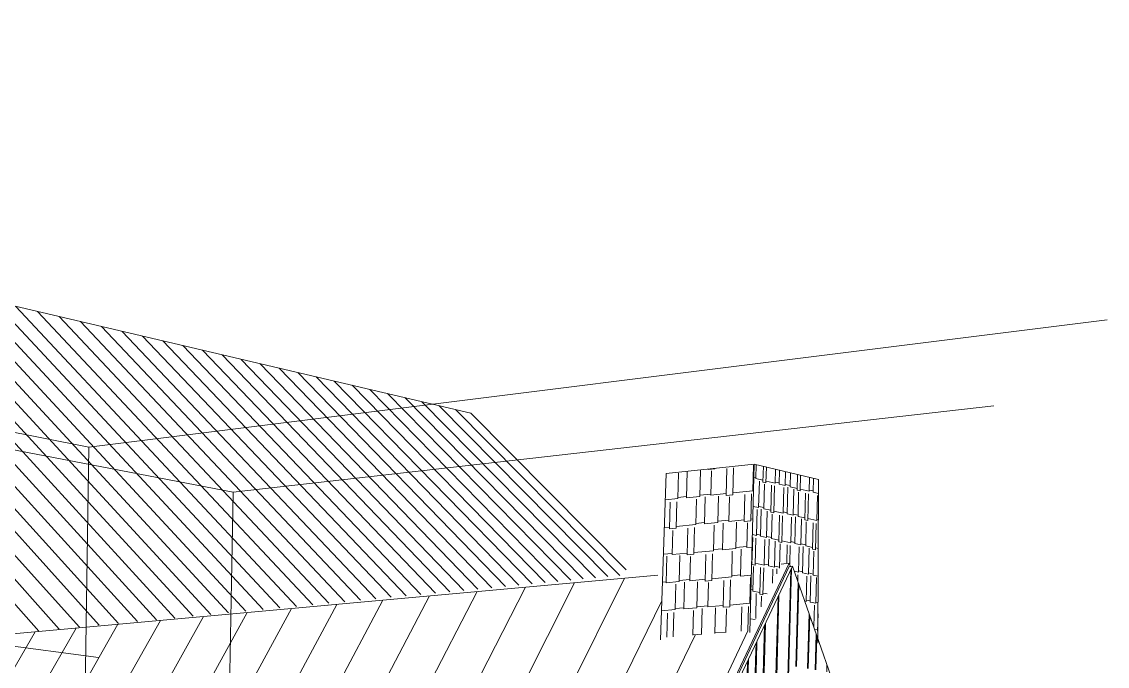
# Model space of a CAD drawing. Header units: inches. Extents: x 5690 to 5695, y -585 to 907.
# Drawn here: x 5694.5512 to 5694.8523, y 382.1624 to 382.3412 of the extents above; entities that cross this region are included whole.
import ezdxf

# ---------------------------------------------------------------- set-up
doc = ezdxf.new("R2010")
doc.units = ezdxf.units.IN
doc.header["$MEASUREMENT"] = 0
for name, color, linetype, lineweight in [('A-ROOF', 132, 'Continuous', 13), ('A-ROOF-1', 132, 'Continuous', 9), ('A-ROOF-PATT-1', 132, 'Continuous', 9), ('A-WALL', 113, 'Continuous', 13), ('A-WALL-1', 113, 'Continuous', 9), ('A-WALL-PATT-1', 111, 'Continuous', 9), ('G-ANNO-SYMB-1', 111, 'Continuous', 9), ('I-WALL', 2, 'Continuous', 13), ('I-WALL-1', 2, 'Continuous', 9)]:
    doc.layers.add(name, color=color, linetype=linetype, lineweight=lineweight)

# ---------------------------------------------------------------- blocks, each defined once
blk = doc.blocks.new('FP_127-3D View 1 Copy 1 Copy 1 Copy 1')
at = {"layer": 'A-WALL-PATT-1'}
for p, q in [((-8118.30069, 382.21444), (-8118.30059, 382.21834)), ((-8118.29872, 382.21349), (-8118.2986, 382.21787)), ((-8118.29787, 382.21329), (-8118.29775, 382.21766)), ((-8118.29532, 382.21318), (-8118.29522, 382.21705)), ((-8118.2942, 382.21291), (-8118.29409, 382.21679)), ((-8118.30121, 382.21489), (-8118.30069, 382.21476)), ((-8118.30069, 382.21444), (-8118.29871, 382.21397)), ((-8118.29991, 382.20641), (-8118.29971, 382.21372)), ((-8118.29786, 382.21377), (-8118.29532, 382.21318)), ((-8118.29252, 382.21252), (-8118.29242, 382.21638)), ((-8118.29113, 382.21219), (-8118.29103, 382.21605)), ((-8118.28921, 382.21126), (-8118.28909, 382.21558)), ((-8118.28838, 382.21106), (-8118.28826, 382.21539)), ((-8118.28589, 382.21096), (-8118.28579, 382.21479)), ((-8118.2848, 382.21071), (-8118.28469, 382.21453)), ((-8118.29872, 382.21349), (-8118.29787, 382.21329)), ((-8118.29849, 382.20609), (-8118.29831, 382.2129)), ((-8118.29653, 382.20516), (-8118.29633, 382.2126)), ((-8118.29568, 382.20498), (-8118.29548, 382.2124)), ((-8118.29531, 382.2135), (-8118.29419, 382.21324)), ((-8118.2942, 382.21291), (-8118.29252, 382.21252)), ((-8118.29315, 382.20489), (-8118.29296, 382.21197)), ((-8118.29251, 382.21284), (-8118.29112, 382.21252)), ((-8118.29204, 382.20465), (-8118.29184, 382.21204)), ((-8118.29113, 382.21219), (-8118.28919, 382.21174)), ((-8118.29037, 382.20427), (-8118.29017, 382.21149)), ((-8118.28921, 382.21126), (-8118.28838, 382.21106)), ((-8118.28899, 382.20396), (-8118.28881, 382.21068)), ((-8118.28837, 382.21154), (-8118.28589, 382.21096)), ((-8118.28588, 382.21128), (-8118.28479, 382.21103)), ((-8118.2848, 382.21071), (-8118.28328, 382.21035)), ((-8118.28708, 382.20305), (-8118.28687, 382.21039)), ((-8118.28626, 382.20287), (-8118.28605, 382.2102)), ((-8118.28379, 382.20279), (-8118.28359, 382.20978)), ((-8118.30143, 382.20675), (-8118.29991, 382.20641)), ((-8118.30054, 382.19871), (-8118.30035, 382.20586)), ((-8118.2999, 382.20673), (-8118.29848, 382.20642)), ((-8118.29941, 382.19847), (-8118.29921, 382.20593)), ((-8118.29849, 382.20609), (-8118.29651, 382.20565)), ((-8118.29771, 382.19811), (-8118.29751, 382.20538)), ((-8118.29653, 382.20516), (-8118.29568, 382.20498)), ((-8118.29567, 382.20546), (-8118.29315, 382.20489)), ((-8118.29314, 382.20522), (-8118.29203, 382.20497)), ((-8118.29204, 382.20465), (-8118.29037, 382.20427)), ((-8118.29036, 382.20459), (-8118.28898, 382.20428)), ((-8118.2963, 382.19781), (-8118.29612, 382.20459)), ((-8118.29435, 382.1969), (-8118.29415, 382.20431)), ((-8118.29351, 382.19673), (-8118.29331, 382.20412)), ((-8118.291, 382.19667), (-8118.29081, 382.20372)), ((-8118.28989, 382.19644), (-8118.28969, 382.2038)), ((-8118.28899, 382.20396), (-8118.28706, 382.20353)), ((-8118.28824, 382.19608), (-8118.28804, 382.20327)), ((-8118.28708, 382.20305), (-8118.28626, 382.20287)), ((-8118.28686, 382.19579), (-8118.28668, 382.20248)), ((-8118.28624, 382.20335), (-8118.28379, 382.20279)), ((-8118.28496, 382.1949), (-8118.28476, 382.20221)), ((-8118.28415, 382.19473), (-8118.28394, 382.20203)), ((-8118.28378, 382.20311), (-8118.28331, 382.20301)), ((-8118.30164, 382.19895), (-8118.30054, 382.19871)), ((-8118.30053, 382.19904), (-8118.2994, 382.19879)), ((-8118.30176, 382.19064), (-8118.30156, 382.19811)), ((-8118.30091, 382.19047), (-8118.30071, 382.19793)), ((-8118.29941, 382.19847), (-8118.29771, 382.19811)), ((-8118.29834, 382.19044), (-8118.29815, 382.19755)), ((-8118.2977, 382.19843), (-8118.29629, 382.19813)), ((-8118.29721, 382.19021), (-8118.29701, 382.19763)), ((-8118.2963, 382.19781), (-8118.29434, 382.19739)), ((-8118.29553, 382.18987), (-8118.29533, 382.19711)), ((-8118.29435, 382.1969), (-8118.29351, 382.19673)), ((-8118.29413, 382.18958), (-8118.29395, 382.19633)), ((-8118.2935, 382.19721), (-8118.291, 382.19667)), ((-8118.29213, 382.19091), (-8118.29199, 382.19608)), ((-8118.2913, 382.19076), (-8118.29116, 382.1959)), ((-8118.29099, 382.19699), (-8118.28988, 382.19676)), ((-8118.28989, 382.19644), (-8118.28824, 382.19608)), ((-8118.28823, 382.1964), (-8118.28686, 382.19611)), ((-8118.28776, 382.18829), (-8118.28756, 382.19562)), ((-8118.28686, 382.19579), (-8118.28495, 382.19538)), ((-8118.28886, 382.18851), (-8118.28867, 382.19553)), ((-8118.28612, 382.18795), (-8118.28592, 382.19511)), ((-8118.28496, 382.1949), (-8118.28415, 382.19473)), ((-8118.28475, 382.18768), (-8118.28457, 382.19434)), ((-8118.28413, 382.19521), (-8118.28334, 382.19504)), ((-8118.30184, 382.19115), (-8118.30175, 382.19113)), ((-8118.30176, 382.19064), (-8118.30091, 382.19047)), ((-8118.30153, 382.18326), (-8118.30135, 382.19007)), ((-8118.30089, 382.19096), (-8118.29834, 382.19044)), ((-8118.29955, 382.18239), (-8118.29935, 382.18983)), ((-8118.29871, 382.18223), (-8118.29851, 382.18966)), ((-8118.29833, 382.19076), (-8118.29721, 382.19053)), ((-8118.29721, 382.19021), (-8118.29553, 382.18987)), ((-8118.29552, 382.19019), (-8118.29412, 382.1899)), ((-8118.29607, 382.18549), (-8118.29597, 382.18931)), ((-8118.29487, 382.188), (-8118.29484, 382.1894)), ((-8118.28998, 382.18874), (-8118.28886, 382.18851)), ((-8118.28906, 382.18613), (-8118.28902, 382.18774)), ((-8118.28885, 382.18883), (-8118.28775, 382.18861)), ((-8118.28776, 382.18829), (-8118.28612, 382.18795)), ((-8118.28674, 382.18041), (-8118.28655, 382.1874)), ((-8118.28611, 382.18827), (-8118.28475, 382.18799)), ((-8118.28565, 382.1802), (-8118.28544, 382.1875)), ((-8118.28475, 382.18768), (-8118.28337, 382.1874)), ((-8118.28401, 382.17988), (-8118.28382, 382.18701)), ((-8118.30204, 382.18369), (-8118.30152, 382.18359)), ((-8118.30153, 382.18326), (-8118.29954, 382.18288)), ((-8118.30073, 382.17569), (-8118.30055, 382.18258)), ((-8118.29955, 382.18239), (-8118.29871, 382.18223)), ((-8118.29922, 382.17886), (-8118.29914, 382.18183)), ((-8118.29869, 382.18271), (-8118.2975, 382.18248)), ((-8118.28673, 382.18073), (-8118.28564, 382.18052)), ((-8118.28708, 382.18048), (-8118.28674, 382.18041)), ((-8118.28565, 382.1802), (-8118.28401, 382.17988)), ((-8118.2846, 382.1734), (-8118.28444, 382.17933)), ((-8118.28401, 382.1802), (-8118.2834, 382.18008)), ((-8118.30226, 382.17558), (-8118.3009, 382.17533)), ((-8118.28355, 382.17217), (-8118.28342, 382.17691)), ((-8118.28434, 382.17263), (-8118.28354, 382.17248)), ((-8118.28355, 382.17217), (-8118.28343, 382.17215))]:
    blk.add_line(p, q, dxfattribs=at)
blk = doc.blocks.new('FP_128-3D View 1 Copy 1 Copy 1 Copy 1')
at = {"layer": 'A-WALL-PATT-1'}
for p, q in [((-8118.31625, 382.20952), (-8118.31607, 382.21678)), ((-8118.31394, 382.21701), (-8118.3121, 382.2172)), ((-8118.31394, 382.21701), (-8118.31393, 382.21709)), ((-8118.3121, 382.2172), (-8118.3121, 382.21728)), ((-8118.30894, 382.20979), (-8118.30874, 382.21724)), ((-8118.3071, 382.20998), (-8118.3069, 382.21744)), ((-8118.30153, 382.21104), (-8118.30134, 382.2182)), ((-8118.32231, 382.20889), (-8118.32213, 382.21596)), ((-8118.31989, 382.20914), (-8118.31971, 382.21646)), ((-8118.31321, 382.20983), (-8118.31303, 382.21662)), ((-8118.30709, 382.21046), (-8118.30153, 382.21104)), ((-8118.30153, 382.21136), (-8118.3013, 382.21139)), ((-8118.32578, 382.20853), (-8118.32231, 382.20889)), ((-8118.32463, 382.20049), (-8118.32444, 382.20787)), ((-8118.32282, 382.20067), (-8118.32263, 382.20805)), ((-8118.3223, 382.20921), (-8118.31989, 382.20946)), ((-8118.31989, 382.20914), (-8118.31625, 382.20952)), ((-8118.31736, 382.20169), (-8118.31718, 382.20878)), ((-8118.31625, 382.20984), (-8118.3132, 382.21015)), ((-8118.31493, 382.20193), (-8118.31474, 382.20935)), ((-8118.31321, 382.20983), (-8118.30893, 382.21027)), ((-8118.31127, 382.20229), (-8118.31108, 382.20957)), ((-8118.30894, 382.20979), (-8118.3071, 382.20998)), ((-8118.30821, 382.20259), (-8118.30803, 382.2094)), ((-8118.30392, 382.20253), (-8118.30372, 382.21)), ((-8118.30207, 382.20271), (-8118.30187, 382.21019)), ((-8118.32281, 382.20115), (-8118.31736, 382.20169)), ((-8118.31736, 382.20201), (-8118.31493, 382.20225)), ((-8118.31493, 382.20193), (-8118.31127, 382.20229)), ((-8118.31127, 382.20261), (-8118.3082, 382.20292)), ((-8118.30995, 382.19468), (-8118.30975, 382.20212)), ((-8118.30821, 382.20259), (-8118.3039, 382.20302)), ((-8118.30627, 382.19503), (-8118.30607, 382.20232)), ((-8118.30392, 382.20253), (-8118.30207, 382.20271)), ((-8118.30319, 382.19532), (-8118.30301, 382.20214)), ((-8118.30205, 382.2032), (-8118.30152, 382.20325)), ((-8118.32606, 382.20083), (-8118.32461, 382.20097)), ((-8118.32463, 382.20049), (-8118.32282, 382.20067)), ((-8118.32391, 382.19337), (-8118.32374, 382.2001)), ((-8118.3197, 382.19328), (-8118.31951, 382.20067)), ((-8118.31788, 382.19345), (-8118.31769, 382.20085)), ((-8118.31239, 382.19445), (-8118.31221, 382.20155)), ((-8118.30626, 382.19535), (-8118.30318, 382.19564)), ((-8118.32632, 382.19346), (-8118.3239, 382.19369)), ((-8118.3256, 382.18554), (-8118.32542, 382.1929)), ((-8118.32391, 382.19337), (-8118.31968, 382.19376)), ((-8118.32199, 382.18587), (-8118.32181, 382.19308)), ((-8118.3197, 382.19328), (-8118.31788, 382.19345)), ((-8118.31897, 382.18614), (-8118.3188, 382.19288)), ((-8118.31787, 382.19393), (-8118.31239, 382.19445)), ((-8118.31474, 382.18603), (-8118.31455, 382.19344)), ((-8118.31291, 382.1862), (-8118.31272, 382.19361)), ((-8118.31238, 382.19477), (-8118.30994, 382.195)), ((-8118.30995, 382.19468), (-8118.30627, 382.19503)), ((-8118.30739, 382.18717), (-8118.30721, 382.19429)), ((-8118.30493, 382.18739), (-8118.30474, 382.19485)), ((-8118.30319, 382.19532), (-8118.30173, 382.19545)), ((-8118.3129, 382.18668), (-8118.30739, 382.18717)), ((-8118.30738, 382.1875), (-8118.30493, 382.18772)), ((-8118.30493, 382.18739), (-8118.30194, 382.18766)), ((-8118.30237, 382.17986), (-8118.30218, 382.18699)), ((-8118.32659, 382.18577), (-8118.3256, 382.18586)), ((-8118.3256, 382.18554), (-8118.32199, 382.18587)), ((-8118.32309, 382.1781), (-8118.32291, 382.18514)), ((-8118.32199, 382.18619), (-8118.31897, 382.18646)), ((-8118.32068, 382.1783), (-8118.32049, 382.18568)), ((-8118.31897, 382.18614), (-8118.31473, 382.18652)), ((-8118.31705, 382.17861), (-8118.31686, 382.18584)), ((-8118.31474, 382.18603), (-8118.31291, 382.1862)), ((-8118.31401, 382.17887), (-8118.31384, 382.18563)), ((-8118.30975, 382.17875), (-8118.30956, 382.18617)), ((-8118.30792, 382.1789), (-8118.30772, 382.18634)), ((-8118.32688, 382.17778), (-8118.32309, 382.1781)), ((-8118.32308, 382.17842), (-8118.32067, 382.17862)), ((-8118.32068, 382.1783), (-8118.31705, 382.17861)), ((-8118.31815, 382.17102), (-8118.31798, 382.17789)), ((-8118.31704, 382.17893), (-8118.31401, 382.17919)), ((-8118.31573, 382.17122), (-8118.31554, 382.17842)), ((-8118.31401, 382.17887), (-8118.30974, 382.17923)), ((-8118.31208, 382.17151), (-8118.31189, 382.17857)), ((-8118.30975, 382.17875), (-8118.30792, 382.1789)), ((-8118.30902, 382.17176), (-8118.30885, 382.17834)), ((-8118.3079, 382.17939), (-8118.30237, 382.17986)), ((-8118.30473, 382.1721), (-8118.30455, 382.17886)), ((-8118.30288, 382.17225), (-8118.3027, 382.17902)), ((-8118.30236, 382.18018), (-8118.30214, 382.1802)), ((-8118.32539, 382.17044), (-8118.32522, 382.17712)), ((-8118.32358, 382.17059), (-8118.32341, 382.17727)), ((-8118.31207, 382.17164), (-8118.30902, 382.17189)), ((-8118.31815, 382.17115), (-8118.31573, 382.17135)), ((-8118.3213, 382.04859), (-8118.32113, 382.05533)), ((-8118.3189, 382.0486), (-8118.31873, 382.05528)), ((-8118.31528, 382.04862), (-8118.31511, 382.05517)), ((-8118.32469, 382.04857), (-8118.3213, 382.04859)), ((-8118.32129, 382.0489), (-8118.31889, 382.04892)), ((-8118.3189, 382.0486), (-8118.31528, 382.04862)), ((-8118.31528, 382.04894), (-8118.31346, 382.04895)), ((-8118.31397, 382.04102), (-8118.31378, 382.04831)), ((-8118.3236, 382.04053), (-8118.32342, 382.04779)), ((-8118.32181, 382.04053), (-8118.32162, 382.04779)), ((-8118.31639, 382.04101), (-8118.31621, 382.04798)), ((-8118.32488, 382.041), (-8118.32359, 382.04101)), ((-8118.3236, 382.04053), (-8118.32181, 382.04053)), ((-8118.32289, 382.03344), (-8118.32272, 382.04006)), ((-8118.3218, 382.04101), (-8118.31639, 382.04101)), ((-8118.3187, 382.03295), (-8118.31852, 382.04022)), ((-8118.3169, 382.03295), (-8118.31671, 382.04022)), ((-8118.31638, 382.04133), (-8118.31396, 382.04133)), ((-8118.31397, 382.04102), (-8118.31367, 382.04102)), ((-8118.32506, 382.03376), (-8118.32288, 382.03376)), ((-8118.32458, 382.02589), (-8118.32439, 382.03313)), ((-8118.32289, 382.03344), (-8118.31869, 382.03343)), ((-8118.32099, 382.02587), (-8118.32081, 382.03296)), ((-8118.3187, 382.03295), (-8118.3169, 382.03295)), ((-8118.31689, 382.03342), (-8118.31387, 382.03341)), ((-8118.31799, 382.02584), (-8118.31782, 382.03247)), ((-8118.32526, 382.02621), (-8118.32457, 382.02621)), ((-8118.32458, 382.02589), (-8118.32099, 382.02587)), ((-8118.32207, 382.01881), (-8118.3219, 382.02524)), ((-8118.32098, 382.02618), (-8118.31798, 382.02616)), ((-8118.31969, 382.01829), (-8118.3195, 382.02554)), ((-8118.31799, 382.02584), (-8118.31407, 382.02581)), ((-8118.31608, 382.01824), (-8118.31589, 382.02535)), ((-8118.32162, 382.01863), (-8118.31968, 382.0186)), ((-8118.31969, 382.01829), (-8118.31608, 382.01824)), ((-8118.31607, 382.01856), (-8118.31426, 382.01853)), ((-8118.31467, 382.01422), (-8118.31458, 382.0179)), ((-8118.31709, 382.01415), (-8118.317, 382.01762))]:
    blk.add_line(p, q, dxfattribs=at)
blk = doc.blocks.new('FP_131-3D View 1 Copy 1 Copy 1 Copy 1')
at = {"layer": 'A-WALL-PATT-1'}
for p, q in [((-8118.29173, 382.16269), (-8118.291, 382.18906)), ((-8118.29152, 382.16266), (-8118.29078, 382.18953)), ((-8118.28957, 382.16233), (-8118.28893, 382.18564)), ((-8118.28937, 382.1623), (-8118.28874, 382.18509)), ((-8118.29501, 382.16324), (-8118.29451, 382.18166)), ((-8118.2948, 382.16321), (-8118.29429, 382.18213)), ((-8118.28634, 382.16179), (-8118.28591, 382.17702)), ((-8118.28613, 382.16176), (-8118.28572, 382.17648)), ((-8118.29854, 382.16384), (-8118.29827, 382.17372)), ((-8118.29833, 382.1638), (-8118.29805, 382.1742)), ((-8118.30074, 382.1642), (-8118.30062, 382.16877)), ((-8118.30053, 382.16417), (-8118.30039, 382.16925)), ((-8118.28422, 382.16144), (-8118.28394, 382.17139)), ((-8118.28401, 382.1614), (-8118.28375, 382.17084)), ((-8118.30379, 382.13337), (-8118.30298, 382.16379)), ((-8118.30358, 382.13334), (-8118.30275, 382.16427)), ((-8118.30158, 382.13309), (-8118.30074, 382.1642)), ((-8118.30136, 382.13306), (-8118.30053, 382.16417)), ((-8118.30074, 382.1642), (-8118.30074, 382.1642)), ((-8118.30053, 382.16417), (-8118.30053, 382.16417)), ((-8118.29937, 382.13281), (-8118.29854, 382.16384)), ((-8118.29916, 382.13279), (-8118.29833, 382.1638)), ((-8118.29854, 382.16384), (-8118.29854, 382.16384)), ((-8118.29833, 382.1638), (-8118.29833, 382.1638)), ((-8118.29585, 382.13237), (-8118.29501, 382.16324)), ((-8118.29564, 382.13234), (-8118.2948, 382.16321)), ((-8118.29501, 382.16324), (-8118.29501, 382.16324)), ((-8118.2948, 382.16321), (-8118.2948, 382.16321)), ((-8118.29257, 382.13196), (-8118.29173, 382.16269)), ((-8118.29236, 382.13193), (-8118.29152, 382.16266)), ((-8118.29173, 382.16269), (-8118.29173, 382.16269)), ((-8118.29152, 382.16266), (-8118.29152, 382.16266)), ((-8118.28103, 382.1609), (-8118.28097, 382.16291))]:
    blk.add_line(p, q, dxfattribs=at)
blk = doc.blocks.new('FP_133-3D View 1 Copy 1 Copy 1 Copy 1')
at = {"layer": 'A-ROOF-PATT-1'}
for p, q in [((-8118.40352, 382.05353), (-8118.33714, 382.18681)), ((-8118.43173, 382.05327), (-8118.36463, 382.18432)), ((-8118.41776, 382.0534), (-8118.351, 382.18555)), ((-8118.47218, 382.05289), (-8118.40417, 382.18072)), ((-8118.45894, 382.05302), (-8118.39121, 382.1819)), ((-8118.44546, 382.05314), (-8118.37803, 382.1831)), ((-8118.38902, 382.05366), (-8118.32673, 382.18057)), ((-8118.49798, 382.05266), (-8118.42946, 382.17842)), ((-8118.4852, 382.05277), (-8118.41692, 382.17956)), ((-8118.53505, 382.05231), (-8118.46588, 382.17511)), ((-8118.5229, 382.05243), (-8118.45394, 382.1762)), ((-8118.51055, 382.05254), (-8118.44179, 382.1773)), ((-8118.57028, 382.05199), (-8118.50062, 382.17195)), ((-8118.55873, 382.05209), (-8118.48922, 382.17299)), ((-8118.54699, 382.0522), (-8118.47764, 382.17404)), ((-8118.3592, 382.05394), (-8118.30288, 382.17225)), ((-8118.59282, 382.05178), (-8118.52289, 382.16993)), ((-8118.58164, 382.05188), (-8118.51184, 382.17093)), ((-8118.37425, 382.0538), (-8118.31755, 382.17107))]:
    blk.add_line(p, q, dxfattribs=at)
blk = doc.blocks.new('FP_154-3D View 1 Copy 1 Copy 1 Copy 1')
at = {"layer": 'A-ROOF-PATT-1'}
for p, q in [((-8118.49956, 382.17218), (-8118.59951, 382.28409)), ((-8118.49391, 382.17272), (-8118.59223, 382.28238)), ((-8118.48835, 382.17325), (-8118.58504, 382.2807)), ((-8118.48288, 382.17377), (-8118.57795, 382.27904)), ((-8118.4775, 382.17429), (-8118.57096, 382.2774)), ((-8118.4722, 382.17479), (-8118.56407, 382.27578)), ((-8118.46699, 382.17529), (-8118.55726, 382.27419)), ((-8118.46186, 382.17578), (-8118.55055, 382.27262)), ((-8118.45681, 382.17627), (-8118.54393, 382.27107)), ((-8118.45184, 382.17674), (-8118.53739, 382.26954)), ((-8118.44695, 382.17721), (-8118.53094, 382.26802)), ((-8118.44213, 382.17767), (-8118.52458, 382.26653)), ((-8118.43739, 382.17812), (-8118.51829, 382.26506)), ((-8118.43271, 382.17857), (-8118.51209, 382.26361)), ((-8118.42811, 382.17901), (-8118.50597, 382.26217)), ((-8118.42357, 382.17944), (-8118.49992, 382.26076)), ((-8118.4191, 382.17987), (-8118.49395, 382.25936)), ((-8118.41469, 382.18029), (-8118.48806, 382.25798)), ((-8118.41035, 382.18071), (-8118.48224, 382.25661)), ((-8118.40608, 382.18112), (-8118.47649, 382.25527)), ((-8118.40186, 382.18152), (-8118.47081, 382.25394)), ((-8118.3977, 382.18192), (-8118.46521, 382.25262)), ((-8118.3936, 382.18231), (-8118.45967, 382.25133)), ((-8118.38956, 382.1827), (-8118.45419, 382.25004)), ((-8118.38558, 382.18308), (-8118.44878, 382.24878)), ((-8118.38165, 382.18345), (-8118.44344, 382.24752)), ((-8118.37777, 382.18382), (-8118.43816, 382.24629)), ((-8118.37395, 382.18419), (-8118.43295, 382.24507)), ((-8118.37017, 382.18455), (-8118.42779, 382.24386)), ((-8118.36645, 382.18491), (-8118.42269, 382.24266)), ((-8118.36278, 382.18526), (-8118.41766, 382.24148)), ((-8118.35916, 382.1856), (-8118.41268, 382.24032)), ((-8118.35558, 382.18595), (-8118.40776, 382.23916)), ((-8118.35205, 382.18628), (-8118.40289, 382.23802)), ((-8118.34857, 382.18662), (-8118.39808, 382.2369)), ((-8118.34513, 382.18694), (-8118.39332, 382.23578)), ((-8118.34174, 382.18727), (-8118.38862, 382.23468)), ((-8118.33839, 382.18759), (-8118.38397, 382.23359))]:
    blk.add_line(p, q, dxfattribs=at)

msp = doc.modelspace()

# ---------------------------------------------------------------- linework, layer by layer
at = {"layer": 'A-ROOF'}
for p, q in [((5694.28147, 382.32498), (5694.67573, 382.23261)), ((5694.67573, 382.23261), (5694.7189, 382.18913)), ((5694.69909, 382.05396), (5694.76412, 382.19097)), ((5694.76412, 382.19097), (5694.76183, 382.19076)), ((5694.76412, 382.19097), (5694.76447, 382.18999)), ((5694.39132, 382.18931), (5694.57249, 382.1648)), ((5694.52762, 382.16947), (5694.72763, 382.18766))]:
    msp.add_line(p, q, dxfattribs=at)
at = {"layer": 'A-WALL'}
for p, q in [((5694.73, 382.21583), (5694.75441, 382.21847)), ((5694.75441, 382.21847), (5694.75316, 382.17179)), ((5694.75441, 382.21847), (5694.77226, 382.21419)), ((5694.72836, 382.16977), (5694.73, 382.21583)), ((5694.77226, 382.21419), (5694.77207, 382.16883))]:
    msp.add_line(p, q, dxfattribs=at)
at = {"layer": 'G-ANNO-SYMB-1'}
for p, q in [((5693.97281, 382.34115), (5694.56981, 382.22321)), ((5694.03481, 382.32136), (5694.60981, 382.21073)), ((5694.56981, 382.22321), (5694.85233, 382.25845)), ((5694.60981, 382.21073), (5694.82089, 382.23462)), ((5694.56981, 382.22321), (5694.5634, 381.80122)), ((5694.60981, 382.21073), (5694.60284, 381.81705))]:
    msp.add_line(p, q, dxfattribs=at)
at = {"layer": 'I-WALL'}
for p, q in [((5694.76502, 382.19012), (5694.69847, 382.04972)), ((5694.7641, 382.19003), (5694.69906, 382.05296)), ((5694.76502, 382.19012), (5694.7641, 382.19003)), ((5694.81521, 382.04686), (5694.76502, 382.19012))]:
    msp.add_line(p, q, dxfattribs=at)

# ---------------------------------------------------------------- block references
at = {"layer": 'A-ROOF-1'}
for name in ['FP_154-3D View 1 Copy 1 Copy 1 Copy 1', 'FP_133-3D View 1 Copy 1 Copy 1 Copy 1']:
    msp.add_blockref(name, (13813.05552, 0), dxfattribs=at)
at = {"layer": 'A-WALL-1'}
for name in ['FP_128-3D View 1 Copy 1 Copy 1 Copy 1', 'FP_127-3D View 1 Copy 1 Copy 1 Copy 1']:
    msp.add_blockref(name, (13813.05552, 0), dxfattribs=at)
at = {"layer": 'I-WALL-1'}
msp.add_blockref('FP_131-3D View 1 Copy 1 Copy 1 Copy 1', (13813.05552, 0), dxfattribs=at)

doc.saveas('drawing.dxf')
